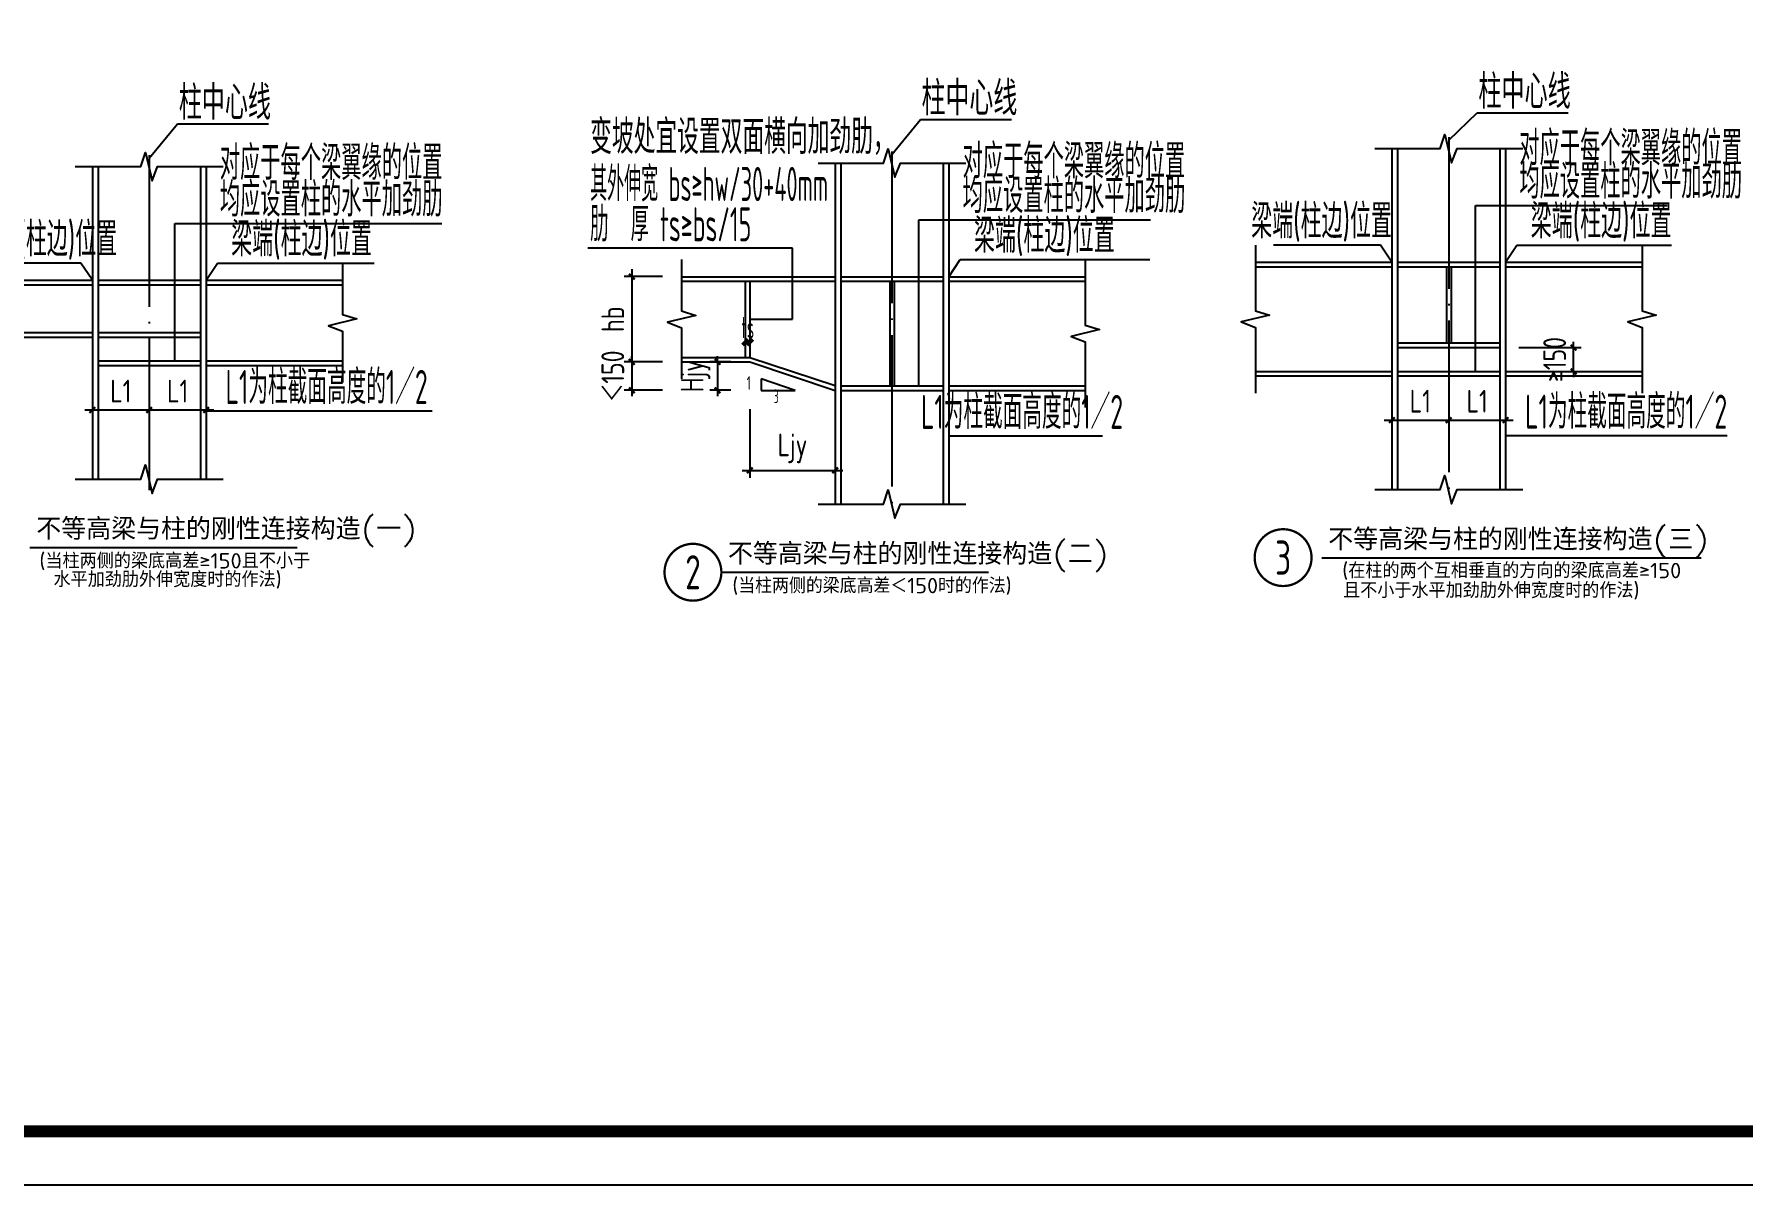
# Model space of a CAD drawing. Extents: x -89996 to 1006241, y -2176 to 440573.
# Drawn here: x 909306 to 931841, y 18824 to 34008 of the extents above; entities that cross this region are included whole.
import ezdxf
from ezdxf.enums import TextEntityAlignment as Align

# ---------------------------------------------------------------- set-up
doc = ezdxf.new("R2010")
doc.units = 0
doc.header["$LTSCALE"] = 1000
doc.header["$MEASUREMENT"] = 0
doc.linetypes.add('DOTE', pattern=[2.42, 2, -0.2, 0.02, -0.2])
for name, color, linetype in [('2001', 4, 'Continuous'), ('2002', 2, 'Continuous'), ('AXIS', 3, 'Continuous'), ('DOTE', 1, 'DOTE'), ('PUB_DIM', 3, 'Continuous'), ('PUB_TITLE', 4, 'Continuous'), ('TEXT', 7, 'Continuous'), ('THIN', 7, 'Continuous'), ('字符串标注', 253, 'Continuous')]:
    doc.layers.add(name, color=color, linetype=linetype)
doc.layers.add('尺寸标注', color=9, linetype='Continuous', lineweight=18)
doc.styles.add('HZ', font='txt.shx', dxfattribs={"width": 0.8, "bigfont": '000hztxt.shx'})
doc.styles.get("Standard").update_dxf_attribs({"font": 'gbenor.shx', "bigfont": 'gbcbig.shx'})
doc.styles.add('TSSD_Dimension', font='Tssdeng.shx', dxfattribs={"width": 0.8, "bigfont": 'hztxt.shx'})
doc.styles.add('TSSD_Norm', font='tssdeng.shx', dxfattribs={"bigfont": 'hztxt.shx'})
doc.styles.add('TSSD_Num', font='Tssdeng.shx', dxfattribs={"width": 0.7, "bigfont": 'hztxt.shx'})
doc.dimstyles.new('TSSD_20_100', dxfattribs={"dimtxt": 300, "dimasz": 75, "dimexe": 100, "dimexo": 250, "dimgap": 100, "dimtad": 1, "dimdec": 0, "dimlfac": 0.2, "dimzin": 0, "dimdsep": 46, "dimtxsty": 'TSSD_Dimension', "dimblk": 'ARCHTICK', "dimcen": 0, "dimdle": 100, "dimclrt": 7, "dimadec": 0, "dimazin": 0, "dimtfac": 1, "dimtdec": 0, "dimtix": 1, "dimtmove": 2, "dimatfit": 3, "dimfxl": 0, "dimtolj": 1, "dimtzin": 0, "dimarcsym": 0})

# ---------------------------------------------------------------- blocks, each defined once
blk = doc.blocks.new('_ArchTick')
at = {"color": 0, "linetype": 'ByBlock', "const_width": 0.4}
blk.add_lwpolyline([(-0.5, -0.5), (0.5, 0.5)], dxfattribs=at)
blk = doc.blocks.new('*D2594')
at = {"layer": 'AXIS', "color": 0, "lineweight": -2, "transparency": 16777216}
for p, q in [((928887, 29872), (929709, 29872)), ((929609, 29872), (929609, 29947)), ((929609, 29557), (929609, 29872)), ((928887, 29557), (929709, 29557)), ((929609, 29557), (929609, 29482))]:
    blk.add_line(p, q, dxfattribs=at)
at = {"layer": 'Defpoints', "color": 0, "transparency": 16777216}
for p in [(928637, 29872), (929609, 29872), (928637, 29557)]:
    blk.add_point(p, dxfattribs=at)
at = {"layer": 'AXIS', "color": 0, "lineweight": -2, "transparency": 16777216, "xscale": 75, "yscale": 75, "zscale": 75}
for p, rotation in [((929609, 29872), 270), ((929609, 29557), 90)]:
    blk.add_blockref('_ArchTick', p, dxfattribs=dict(at, rotation=rotation))
at = {"layer": 'AXIS', "color": 7, "transparency": 16777216, "insert": (929359, 29715), "char_height": 300, "attachment_point": 5, "rotation": 90, "style": 'TSSD_Dimension'}
blk.add_mtext('\\A1;≥150', dxfattribs=at)
blk = doc.blocks.new('*D2595')
at = {"layer": 'AXIS', "color": 0, "lineweight": -2, "transparency": 16777216}
for p, q in [((927962, 29247), (927962, 28815)), ((928712, 29247), (928712, 28815)), ((927862, 28915), (928812, 28915))]:
    blk.add_line(p, q, dxfattribs=at)
at = {"layer": 'Defpoints', "color": 0, "transparency": 16777216}
for p in [(927962, 29497), (928712, 29497), (928712, 28915)]:
    blk.add_point(p, dxfattribs=at)
at = {"layer": 'AXIS', "color": 0, "lineweight": -2, "transparency": 16777216, "xscale": 75, "yscale": 75, "zscale": 75, "rotation": 180}
blk.add_blockref('_ArchTick', (927962, 28915), dxfattribs=at)
at = {"layer": 'AXIS', "color": 0, "lineweight": -2, "transparency": 16777216, "xscale": 75, "yscale": 75, "zscale": 75}
blk.add_blockref('_ArchTick', (928712, 28915), dxfattribs=at)
at = {"layer": 'AXIS', "color": 7, "transparency": 16777216, "insert": (928337, 29165), "char_height": 300, "attachment_point": 5, "style": 'TSSD_Dimension'}
blk.add_mtext('\\A1;L1', dxfattribs=at)
blk = doc.blocks.new('*D2596')
at = {"layer": 'AXIS', "color": 0, "lineweight": -2, "transparency": 16777216}
for p, q in [((927212, 29247), (927212, 28815)), ((927962, 29247), (927962, 28815)), ((927112, 28915), (928062, 28915))]:
    blk.add_line(p, q, dxfattribs=at)
at = {"layer": 'Defpoints', "color": 0, "transparency": 16777216}
for p in [(927212, 29497), (927962, 29497), (927962, 28915)]:
    blk.add_point(p, dxfattribs=at)
at = {"layer": 'AXIS', "color": 0, "lineweight": -2, "transparency": 16777216, "xscale": 75, "yscale": 75, "zscale": 75, "rotation": 180}
blk.add_blockref('_ArchTick', (927212, 28915), dxfattribs=at)
at = {"layer": 'AXIS', "color": 0, "lineweight": -2, "transparency": 16777216, "xscale": 75, "yscale": 75, "zscale": 75}
blk.add_blockref('_ArchTick', (927962, 28915), dxfattribs=at)
at = {"layer": 'AXIS', "color": 7, "transparency": 16777216, "insert": (927587, 29165), "char_height": 300, "attachment_point": 5, "style": 'TSSD_Dimension'}
blk.add_mtext('\\A1;L1', dxfattribs=at)
blk = doc.blocks.new('*D2597')
at = {"layer": 'AXIS', "color": 0, "lineweight": -2, "transparency": 16777216}
for p, q in [((910073, 29386), (910073, 28948)), ((910823, 29386), (910823, 28948)), ((910923, 29048), (909973, 29048))]:
    blk.add_line(p, q, dxfattribs=at)
at = {"layer": 'Defpoints', "color": 0, "transparency": 16777216}
for p in [(910073, 29636), (910823, 29636), (910073, 29048)]:
    blk.add_point(p, dxfattribs=at)
at = {"layer": 'AXIS', "color": 0, "lineweight": -2, "transparency": 16777216, "xscale": 75, "yscale": 75, "zscale": 75, "rotation": 180}
blk.add_blockref('_ArchTick', (910073, 29048), dxfattribs=at)
at = {"layer": 'AXIS', "color": 0, "lineweight": -2, "transparency": 16777216, "xscale": 75, "yscale": 75, "zscale": 75}
blk.add_blockref('_ArchTick', (910823, 29048), dxfattribs=at)
at = {"layer": 'AXIS', "color": 7, "transparency": 16777216, "insert": (910448, 29298), "char_height": 300, "attachment_point": 5, "style": 'TSSD_Dimension'}
blk.add_mtext('\\A1;L1', dxfattribs=at)
blk = doc.blocks.new('*D2598')
at = {"layer": 'AXIS', "color": 0, "lineweight": -2, "transparency": 16777216}
for p, q in [((910823, 29386), (910823, 28948)), ((911573, 29386), (911573, 28948)), ((911673, 29048), (910723, 29048))]:
    blk.add_line(p, q, dxfattribs=at)
at = {"layer": 'Defpoints', "color": 0, "transparency": 16777216}
for p in [(910823, 29636), (911573, 29636), (910823, 29048)]:
    blk.add_point(p, dxfattribs=at)
at = {"layer": 'AXIS', "color": 0, "lineweight": -2, "transparency": 16777216, "xscale": 75, "yscale": 75, "zscale": 75, "rotation": 180}
blk.add_blockref('_ArchTick', (910823, 29048), dxfattribs=at)
at = {"layer": 'AXIS', "color": 0, "lineweight": -2, "transparency": 16777216, "xscale": 75, "yscale": 75, "zscale": 75}
blk.add_blockref('_ArchTick', (911573, 29048), dxfattribs=at)
at = {"layer": 'AXIS', "color": 7, "transparency": 16777216, "insert": (911198, 29298), "char_height": 300, "attachment_point": 5, "style": 'TSSD_Dimension'}
blk.add_mtext('\\A1;L1', dxfattribs=at)
blk = doc.blocks.new('*D2599')
at = {"layer": 'AXIS', "color": 0, "lineweight": -2, "transparency": 16777216}
for p, q in [((917187, 30908), (917187, 29583)), ((917594, 30808), (917087, 30808)), ((917594, 29683), (917087, 29683))]:
    blk.add_line(p, q, dxfattribs=at)
at = {"layer": 'Defpoints', "color": 0, "transparency": 16777216}
for p in [(917844, 30808), (917187, 29683), (917844, 29683)]:
    blk.add_point(p, dxfattribs=at)
at = {"layer": 'AXIS', "color": 0, "lineweight": -2, "transparency": 16777216, "xscale": 75, "yscale": 75, "zscale": 75}
for p, rotation in [((917187, 30808), 90), ((917187, 29683), 270)]:
    blk.add_blockref('_ArchTick', p, dxfattribs=dict(at, rotation=rotation))
at = {"layer": 'AXIS', "color": 7, "transparency": 16777216, "insert": (916937, 30245), "char_height": 300, "attachment_point": 5, "rotation": 90, "style": 'TSSD_Dimension'}
blk.add_mtext('\\A1;hb', dxfattribs=at)
blk = doc.blocks.new('*D2600')
at = {"layer": 'AXIS', "color": 0, "lineweight": -2, "transparency": 16777216}
for p, q in [((917187, 29683), (917187, 29758)), ((917594, 29683), (917087, 29683)), ((917187, 29683), (917187, 29308)), ((917594, 29308), (917087, 29308)), ((917187, 29308), (917187, 29233))]:
    blk.add_line(p, q, dxfattribs=at)
at = {"layer": 'Defpoints', "color": 0, "transparency": 16777216}
for p in [(917844, 29683), (917187, 29308), (917844, 29308)]:
    blk.add_point(p, dxfattribs=at)
at = {"layer": 'AXIS', "color": 0, "lineweight": -2, "transparency": 16777216, "xscale": 75, "yscale": 75, "zscale": 75}
for p, rotation in [((917187, 29683), 270), ((917187, 29308), 90)]:
    blk.add_blockref('_ArchTick', p, dxfattribs=dict(at, rotation=rotation))
at = {"layer": 'AXIS', "color": 7, "transparency": 16777216, "insert": (916937, 29495), "char_height": 300, "attachment_point": 5, "rotation": 90, "style": 'TSSD_Dimension'}
blk.add_mtext('\\A1;＜150', dxfattribs=at)
blk = doc.blocks.new('*D2601')
at = {"layer": 'AXIS', "color": 0, "lineweight": -2, "transparency": 16777216}
for p, q in [((918319, 29683), (918319, 29758)), ((918494, 29683), (918219, 29683)), ((918319, 29683), (918319, 29308)), ((918494, 29308), (918219, 29308)), ((918319, 29308), (918319, 29233))]:
    blk.add_line(p, q, dxfattribs=at)
at = {"layer": 'Defpoints', "color": 0, "transparency": 16777216}
for p in [(918744, 29683), (918319, 29308), (918744, 29308)]:
    blk.add_point(p, dxfattribs=at)
at = {"layer": 'AXIS', "color": 0, "lineweight": -2, "transparency": 16777216, "xscale": 75, "yscale": 75, "zscale": 75}
for p, rotation in [((918319, 29683), 270), ((918319, 29308), 90)]:
    blk.add_blockref('_ArchTick', p, dxfattribs=dict(at, rotation=rotation))
at = {"layer": 'AXIS', "color": 7, "transparency": 16777216, "insert": (918029, 29495), "char_height": 300, "attachment_point": 5, "rotation": 90, "style": 'TSSD_Dimension'}
blk.add_mtext('\\A1;Hjy', dxfattribs=at)
blk = doc.blocks.new('*D2602')
at = {"layer": 'AXIS', "color": 0, "lineweight": -2, "transparency": 16777216}
for p, q in [((918744, 29058), (918744, 28152)), ((919869, 29058), (919869, 28152)), ((918644, 28252), (919969, 28252))]:
    blk.add_line(p, q, dxfattribs=at)
at = {"layer": 'Defpoints', "color": 0, "transparency": 16777216}
for p in [(918744, 29308), (919869, 29308), (919869, 28252)]:
    blk.add_point(p, dxfattribs=at)
at = {"layer": 'AXIS', "color": 0, "lineweight": -2, "transparency": 16777216, "xscale": 75, "yscale": 75, "zscale": 75, "rotation": 180}
blk.add_blockref('_ArchTick', (918744, 28252), dxfattribs=at)
at = {"layer": 'AXIS', "color": 0, "lineweight": -2, "transparency": 16777216, "xscale": 75, "yscale": 75, "zscale": 75}
blk.add_blockref('_ArchTick', (919869, 28252), dxfattribs=at)
at = {"layer": 'AXIS', "color": 7, "transparency": 16777216, "insert": (919307, 28542), "char_height": 300, "attachment_point": 5, "style": 'TSSD_Dimension'}
blk.add_mtext('\\A1;Ljy', dxfattribs=at)
blk = doc.blocks.new('ts_idx1')
at = {"color": 0, "linetype": 'ByBlock', "lineweight": -2, "const_width": 0.04}
blk.add_lwpolyline([(-0.5, 0, 1), (0.5, 0, 1)], format="xyb", close=True, dxfattribs=at)
at = {"color": 0, "linetype": 'ByBlock', "lineweight": -2, "style": 'TSSD_Num', "width": 0.7}
blk.add_attdef('A', text='', height=0.6, dxfattribs=at).set_placement((0, 0), align=Align.MIDDLE_CENTER)

msp = doc.modelspace()

# ---------------------------------------------------------------- linework, layer by layer
at = {"layer": '2001', "color": 7}
for p, q in [((920971.68, 31557.51), (924030.47, 31557.51)), ((920971.68, 30807.51), (920971.68, 31557.51)), ((919306.68, 31182.51), (916606.68, 31182.51)), ((919306.68, 30245.01), (919306.68, 31182.51)), ((921369.18, 30807.51), (921519.18, 31032.51)), ((921519.18, 31032.51), (924021.83, 31032.51)), ((920971.68, 29367.51), (920971.68, 30807.51)), ((918744.18, 30245.01), (919306.68, 30245.01)), ((911572.82, 29035.7), (911647.82, 29035.7)), ((921369.18, 28707.51), (921444.18, 28707.51)), ((921444.18, 28707.51), (923394.18, 28707.51)), ((928712.11, 28710.07, -3274.5), (928787.11, 28710.07, -3274.5)), ((918369.18, 26907.51), (921894.18, 26907.51))]:
    msp.add_line(p, q, dxfattribs=at)
at = {"layer": '2001'}
for p, q in [((925412.11, 30997.5, -3274.5), (927212.11, 30997.5, -3274.5)), ((925412.11, 30937.5, -3274.5), (927212.11, 30937.5, -3274.5)), ((928712.11, 30997.5, -3274.5), (930512.11, 30997.5, -3274.5)), ((928712.11, 30937.5, -3274.5), (930512.11, 30937.5, -3274.5)), ((908722.82, 30760.7), (910072.82, 30760.7)), ((908722.82, 30700.7), (910072.82, 30700.7)), ((911572.82, 30760.7), (913372.82, 30760.7)), ((911572.82, 30700.7), (913372.82, 30700.7)), ((917844.18, 30807.51), (919869.18, 30807.51)), ((917844.18, 30747.51), (919869.18, 30747.51)), ((921369.18, 30807.51), (923169.18, 30807.51)), ((921369.18, 30747.51), (923169.18, 30747.51)), ((908722.82, 30070.7), (910072.82, 30070.7)), ((908722.82, 30010.7), (910072.82, 30010.7)), ((911572.82, 29695.7), (913372.82, 29695.7)), ((911572.82, 29635.7), (913372.82, 29635.7)), ((917844.18, 29742.51), (918744.18, 29742.51)), ((917844.18, 29682.51), (918744.18, 29682.51)), ((918744.18, 29742.51), (919869.18, 29373.51)), ((918744.18, 29682.51), (919869.18, 29307.51)), ((925412.11, 29557.5, -3274.5), (927212.11, 29557.5, -3274.5)), ((928712.11, 29557.5, -3274.5), (930512.11, 29557.5, -3274.5)), ((921369.18, 29367.51), (923169.18, 29367.51)), ((921369.18, 29307.51), (923169.18, 29307.51)), ((925412.11, 29497.5, -3274.5), (927212.11, 29497.5, -3274.5)), ((928712.11, 29497.5, -3274.5), (930512.11, 29497.5, -3274.5))]:
    msp.add_line(p, q, dxfattribs=at)
at = {"layer": '2001', "color": 3}
for p, q in [((918684.18, 30747.51), (918684.18, 29742.51)), ((918744.18, 30747.51), (918744.18, 29742.51))]:
    msp.add_line(p, q, dxfattribs=at)
at = {"layer": '2001', "color": 253}
for p, q in [((918894.18, 29457.51), (918894.18, 29307.51)), ((919344.18, 29307.51), (918894.18, 29457.51)), ((918894.18, 29307.51), (919344.18, 29307.51))]:
    msp.add_line(p, q, dxfattribs=at)
at = {"layer": '2001'}
for points in [[(920971.68, 30807.51), (920982.93, 30882.51), (920960.43, 30882.51)], [(921369.18, 30807.51), (921420.15, 30863.67), (921401.42, 30876.16)], [(918744.18, 30245.01), (918819.18, 30233.76), (918819.18, 30256.26)], [(920971.68, 29367.51), (920982.93, 29442.51), (920960.43, 29442.51)], [(911572.82, 29035.7), (911647.82, 29024.45), (911647.82, 29046.96)], [(921369.18, 28707.51), (921444.18, 28696.26), (921444.18, 28718.76)], [(928712.11, 28710.07, -3274.5), (928787.11, 28698.81, -3274.5), (928787.11, 28721.32, -3274.5)]]:
    msp.add_solid(points, dxfattribs=at)
at = {"layer": '2002'}
for p, q in [((927212.11, 32497.5, -3274.5), (927212.11, 27997.5, -3274.5)), ((927287.11, 32497.5, -3274.5), (927287.11, 27997.5, -3274.5)), ((928637.11, 32497.5, -3274.5), (928637.11, 27997.5, -3274.5)), ((928712.11, 32497.5, -3274.5), (928712.11, 27997.5, -3274.5)), ((910072.82, 32260.7), (910072.82, 28135.7)), ((910147.82, 32260.7), (910147.82, 28135.7)), ((911497.82, 32260.7), (911497.82, 28135.7)), ((911572.82, 32260.7), (911572.82, 28135.7)), ((919869.18, 32307.51), (919869.18, 27807.51)), ((919944.18, 32307.51), (919944.18, 27807.51)), ((921294.18, 32307.51), (921294.18, 27807.51)), ((921369.18, 32307.51), (921369.18, 27807.51))]:
    msp.add_line(p, q, dxfattribs=at)
at = {"layer": '2002', "color": 7}
for p, q in [((928314.62, 30997.5, -3274.5), (928314.62, 31747.5, -3274.5)), ((928314.62, 31747.5, -3274.5), (930842.11, 31747.5, -3274.5)), ((911160.32, 31510.7), (914680.18, 31510.7)), ((911160.32, 30760.7), (911160.32, 31510.7)), ((927062.11, 31222.5, -3274.5), (925652.11, 31222.5, -3274.5)), ((927212.11, 30997.5, -3274.5), (927062.11, 31222.5, -3274.5)), ((928712.11, 30997.5, -3274.5), (928862.11, 31222.5, -3274.5)), ((928862.11, 31222.5, -3274.5), (930900.7, 31222.5, -3274.5)), ((909922.82, 30985.7), (908512.82, 30985.7)), ((910072.82, 30760.7), (909922.82, 30985.7)), ((911572.82, 30760.7), (911722.82, 30985.7)), ((911722.82, 30985.7), (913787.84, 30985.7)), ((928314.62, 29932.5, -3274.5), (928314.62, 30997.5, -3274.5)), ((911160.32, 30070.7), (911160.32, 30760.7)), ((911160.32, 29695.7), (911160.32, 30070.7)), ((928314.62, 29557.5, -3274.5), (928314.62, 29932.5, -3274.5)), ((911647.82, 29035.7), (914553.91, 29035.7)), ((928787.11, 28710.07, -3274.5), (931635.74, 28710.07, -3274.5)), ((909247.82, 27235.7), (912772.82, 27235.7)), ((926286.81, 27097.5, -3274.5), (931291.68, 27097.5, -3274.5))]:
    msp.add_line(p, q, dxfattribs=at)
at = {"layer": '2002', "color": 3}
for p, q in [((927287.11, 30997.5, -3274.5), (928637.11, 30997.5, -3274.5)), ((927287.11, 30937.5, -3274.5), (928637.11, 30937.5, -3274.5)), ((927932.12, 30937.5, -3274.5), (927932.12, 29932.5, -3274.5)), ((927992.11, 30937.5, -3274.5), (927992.11, 29932.5, -3274.5)), ((910147.82, 30760.7), (911497.82, 30760.7)), ((910147.82, 30700.7), (911497.82, 30700.7)), ((919944.18, 30807.51), (921294.18, 30807.51)), ((919944.18, 30747.51), (921294.18, 30747.51)), ((920589.18, 30747.51), (920589.18, 29367.51)), ((920649.18, 30747.51), (920649.18, 29367.51)), ((910147.82, 30070.7), (911497.82, 30070.7)), ((910147.82, 30010.7), (911497.82, 30010.7)), ((927287.11, 29932.5, -3274.5), (928637.11, 29932.5, -3274.5)), ((927287.11, 29872.5, -3274.5), (928637.11, 29872.5, -3274.5)), ((910147.82, 29695.7), (911497.82, 29695.7)), ((910147.82, 29635.7), (911497.82, 29635.7)), ((927287.11, 29557.5, -3274.5), (928637.11, 29557.5, -3274.5)), ((919944.18, 29367.51), (921294.18, 29367.51)), ((919944.18, 29307.51), (921294.18, 29307.51)), ((927287.11, 29497.5, -3274.5), (928637.11, 29497.5, -3274.5))]:
    msp.add_line(p, q, dxfattribs=at)
at = {"layer": '2002'}
for points in [[(927212.11, 30997.5, -3274.5), (927179.87, 31066.14, -3274.5), (927161.15, 31053.66, -3274.5)], [(928314.62, 30997.5, -3274.5), (928325.87, 31072.5, -3274.5), (928303.36, 31072.5, -3274.5)], [(928712.11, 30997.5, -3274.5), (928763.08, 31053.66, -3274.5), (928744.36, 31066.14, -3274.5)], [(910072.82, 30760.7), (910040.57, 30829.35), (910021.85, 30816.87)], [(911160.32, 30760.7), (911171.57, 30835.7), (911149.07, 30835.7)], [(911572.82, 30760.7), (911623.78, 30816.87), (911605.06, 30829.35)], [(911160.32, 30070.7), (911171.57, 30145.7), (911149.07, 30145.7)], [(928314.62, 29932.5, -3274.5), (928325.87, 30007.5, -3274.5), (928303.36, 30007.5, -3274.5)], [(911160.32, 29695.7), (911171.57, 29770.7), (911149.07, 29770.7)], [(928314.62, 29557.5, -3274.5), (928325.87, 29632.5, -3274.5), (928303.36, 29632.5, -3274.5)]]:
    msp.add_solid(points, dxfattribs=at)
at = {"layer": 'DOTE'}
for p, q in [((920619.18, 32457.51), (920619.18, 27657.51)), ((927962.11, 32647.5, -3274.5), (927962.11, 27847.5, -3274.5)), ((910822.82, 32410.7), (910822.82, 27985.7))]:
    msp.add_line(p, q, dxfattribs=at)
at = {"layer": 'PUB_DIM', "elevation": -3274.5}
for points in [[(926987.11, 32497.5), (927212.11, 32497.5), (927851.11, 32497.5), (927911.11, 32685), (927999.85, 32310.47), (928073.11, 32497.5), (928712.11, 32497.5), (928937.11, 32497.5)], [(925412.11, 31222.5), (925412.11, 30997.5), (925412.11, 30358.5), (925599.61, 30298.5), (925225.08, 30209.76), (925412.11, 30136.5), (925412.11, 29497.5), (925412.11, 29272.5)], [(930512.11, 31222.5), (930512.11, 30997.5), (930512.11, 30358.5), (930699.61, 30298.5), (930325.08, 30209.76), (930512.11, 30136.5), (930512.11, 29497.5), (930512.11, 29272.5)], [(926987.11, 27997.5), (927212.11, 27997.5), (927851.11, 27997.5), (927911.11, 28185), (927999.85, 27810.47), (928073.11, 27997.5), (928712.11, 27997.5), (928937.11, 27997.5)]]:
    msp.add_lwpolyline(points, dxfattribs=at)
at = {"layer": 'PUB_DIM'}
for points in [[(919644.18, 32307.51), (919869.18, 32307.51), (920508.18, 32307.51), (920568.18, 32495.01), (920656.92, 32120.48), (920730.18, 32307.51), (921369.18, 32307.51), (921594.18, 32307.51)], [(909847.82, 32260.7), (910072.82, 32260.7), (910711.82, 32260.7), (910771.82, 32448.2), (910860.55, 32073.67), (910933.82, 32260.7), (911572.82, 32260.7), (911797.82, 32260.7)], [(913372.82, 30985.7), (913372.82, 30760.7), (913372.82, 30309.2), (913560.32, 30249.2), (913185.79, 30160.47), (913372.82, 30087.2), (913372.82, 29635.7), (913372.82, 29410.7)], [(917844.18, 31032.51), (917844.18, 30807.51), (917844.18, 30356.01), (918031.68, 30296.01), (917657.15, 30207.27), (917844.18, 30134.01), (917844.18, 29682.51), (917844.18, 29457.51)], [(923169.18, 31032.51), (923169.18, 30807.51), (923169.18, 30168.51), (923356.68, 30108.51), (922982.15, 30019.77), (923169.18, 29946.51), (923169.18, 29307.51), (923169.18, 29082.51)], [(909847.82, 28135.7), (910072.82, 28135.7), (910711.82, 28135.7), (910771.82, 28323.2), (910860.55, 27948.67), (910933.82, 28135.7), (911572.82, 28135.7), (911797.82, 28135.7)], [(919644.18, 27807.51), (919869.18, 27807.51), (920508.18, 27807.51), (920568.18, 27995.01), (920656.92, 27620.48), (920730.18, 27807.51), (921369.18, 27807.51), (921594.18, 27807.51)]]:
    msp.add_lwpolyline(points, dxfattribs=at)
at = {"layer": 'PUB_TITLE'}
msp.add_lwpolyline([(897449.45, 18823.61), (986549.45, 18823.61), (986549.45, 81823.61), (897449.45, 81823.61)], close=True, dxfattribs=at)
at = {"layer": 'PUB_TITLE', "const_width": 159.09}
msp.add_lwpolyline([(899747.43, 19530.68), (899747.43, 80409.47), (985135.31, 80409.47), (985135.31, 19530.68)], close=True, dxfattribs=at)
at = {"layer": '字符串标注'}
for p, q in [((927962.11, 32610, -3274.5), (928337.11, 32971.14, -3274.5)), ((928337.11, 32971.14, -3274.5), (929537.11, 32971.14, -3274.5)), ((910822.82, 32373.2), (911197.82, 32826.6)), ((911197.82, 32826.6), (912397.82, 32826.6)), ((920619.18, 32420.01), (920994.18, 32883.88)), ((920994.18, 32883.88), (922194.18, 32883.88))]:
    msp.add_line(p, q, dxfattribs=at)
at = {"layer": '尺寸标注'}
for p, q in [((918684.18, 29943.51), (918684.18, 30093.51)), ((918744.18, 29943.51), (918744.18, 30093.51)), ((918684.18, 29943.51), (918744.18, 29943.51))]:
    msp.add_line(p, q, dxfattribs=at)
at = {"layer": '尺寸标注', "const_width": 50.62}
for points in [[(918646.68, 29906.01), (918721.68, 29981.01)], [(918706.68, 29906.01), (918781.68, 29981.01)]]:
    msp.add_lwpolyline(points, dxfattribs=at)

# ---------------------------------------------------------------- block references
at = {"layer": 'THIN'}
ref = msp.add_blockref('ts_idx1', (917994.18, 26907.51), dxfattribs=dict(at, xscale=749.9999850000006, yscale=749.9999850000006, zscale=749.9999850000006))
ref.add_attrib('1', '2', dxfattribs={"height": 450, "style": 'TSSD_Num', "width": 0.7}).set_placement((917994.18, 26907.51), align=Align.MIDDLE_CENTER)
ref = msp.add_blockref('ts_idx1', (925777.65, 27100.28, -3274.5), dxfattribs=dict(at, xscale=749.9999850000006, yscale=749.9999850000006, zscale=749.9999850000006))
ref.add_attrib('1', '3', dxfattribs={"height": 450, "style": 'TSSD_Num', "width": 0.7}).set_placement((925777.65, 27100.28, -3274.5), align=Align.MIDDLE_CENTER)

# ---------------------------------------------------------------- texts
at = {"linetype": 'ByBlock', "width": 0.608956}
msp.add_text('ts', height=281.25, dxfattribs=at).set_placement((918633.91, 29996.01), (918801.75, 29996.01), align=Align.FIT)
at = {"layer": '2001', "color": 253}
for s, width, p, p2 in [('1', 1.040828, (918703.09, 29314.55), (918757.73, 29314.55)), ('3', 0.737526, (919059.18, 29138.39), (919124.61, 29138.39))]:
    msp.add_text(s, height=180, dxfattribs=dict(at, width=width)).set_placement(p, p2, align=Align.FIT)
at = {"layer": '2001', "color": 7}
for s, height, style, width, p, p2 in [('不等高梁与柱的刚性连接构造(二)', 284.4844, 'HZ', 1.210616, (918455.43, 27007.49), (923475.74, 27007.49)), ('(当柱两侧的梁底高差＜150时的作法)', 203.2031, 'TSSD_Norm', 1.068977, (918513.08, 26629.64), (922197.45, 26629.64))]:
    msp.add_text(s, height=height, dxfattribs=dict(at, style=style, width=width)).set_placement(p, p2, align=Align.FIT)
at = {"layer": '2002', "color": 7}
for s, height, style, width, p, p2 in [('不等高梁与柱的刚性连接构造(一)', 284.4844, 'HZ', 1.210616, (909334.07, 27335.68), (914354.38, 27335.68)), ('不等高梁与柱的刚性连接构造(三)', 284.4844, 'HZ', 1.210616, (926373.06, 27197.47, -3274.5), (931393.37, 27197.47, -3274.5)), ('(当柱两侧的梁底高差≥150且不小于', 203.2031, 'TSSD_Norm', 1.059549, (909373.37, 26956.58), (912945.25, 26956.58)), ('(在柱的两个互相垂直的方向的梁底高差≥150', 203.2031, 'TSSD_Norm', 1.075526, (926556.81, 26828.18, -3274.5), (931028.69, 26828.18, -3274.5)), ('水平加劲肋外伸宽度时的作法)', 203.2031, 'TSSD_Norm', 1.116092, (909560.87, 26711.17), (912570.25, 26711.17)), ('且不小于水平加劲肋外伸宽度时的作法)', 203.2031, 'TSSD_Norm', 1.114048, (926569.24, 26567.17, -3274.5), (930478.62, 26567.17, -3274.5))]:
    msp.add_text(s, height=height, dxfattribs=dict(at, style=style, width=width)).set_placement(p, p2, align=Align.FIT)
at = {"layer": 'TEXT', "ltscale": 1000, "style": 'TSSD_Dimension'}
for s, width, p, p2 in [('柱中心线', 0.691726, (911212.82, 32879.1), (912428.51, 32879.1)), ('柱中心线', 0.718005, (921009.18, 32936.38), (922271.06, 32936.38)), ('柱中心线', 0.693726, (928352.12, 33023.64, -3274.5), (929571.33, 33023.64, -3274.5)), ('变坡处宜设置双面横向加劲肋，', 0.664405, (916638.18, 32427.43), (920654.43, 32427.43)), ('对应于每个梁翼缘的位置', 0.597458, (928893.62, 32278.57, -3274.5), (931829.86, 32278.57, -3274.5)), ('对应于每个梁翼缘的位置', 0.597459, (911754.32, 32085.06), (914690.57, 32085.06)), ('对应于每个梁翼缘的位置', 0.597459, (921550.68, 32106.37), (924486.93, 32106.37)), ('其外伸宽 bs≥hw/30+40mm', 0.446632, (916638.18, 31805.47), (919776.63, 31805.47)), ('均应设置柱的水平加劲肋', 0.598753, (928893.62, 31838.55, -3274.5), (931829.86, 31838.55, -3274.5)), ('均应设置柱的水平加劲肋', 0.598754, (911754.32, 31601.75), (914690.57, 31601.75)), ('均应设置柱的水平加劲肋', 0.598754, (921550.68, 31648.56), (924486.93, 31648.56)), ('梁端(柱边)位置', 0.589439, (925357.21, 31313.55, -3274.5), (927213.46, 31313.55, -3274.5)), ('梁端(柱边)位置', 0.589439, (929043.62, 31313.55, -3274.5), (930899.87, 31313.55, -3274.5)), ('梁端(柱边)位置', 0.589439, (908544.32, 31076.75), (910400.57, 31076.75)), ('梁端(柱边)位置', 0.589439, (911904.32, 31076.75), (913760.57, 31076.75)), ('肋  厚 ts≥bs/15', 0.483661, (916638.18, 31273.56), (918764.43, 31273.56)), ('梁端(柱边)位置', 0.589439, (921700.68, 31123.56), (923556.93, 31123.56)), ('L1为柱截面高度的1／2', 0.56845, (911829.32, 29126.75), (914495.57, 29126.75)), ('L1为柱截面高度的1／2', 0.56845, (921000.67, 28798.56), (923666.92, 28798.56)), ('L1为柱截面高度的1／2', 0.56845, (928968.62, 28801.11, -3274.5), (931634.86, 28801.11, -3274.5))]:
    msp.add_text(s, height=450, dxfattribs=dict(at, width=width)).set_placement(p, p2, align=Align.FIT)

# ---------------------------------------------------------------- dimensions: what is measured, and where the dimension line sits
at = {"layer": 'AXIS'}
for base, p1, p2, text, picture, middle in [((917186.61, 29682.51), (917844.18, 30807.51), (917844.18, 29682.51), 'hb', '*D2599', (916936.61, 30245.01)), ((929608.7, 29872.5, -3274.5), (928637.11, 29557.5, -3274.5), (928637.11, 29872.5, -3274.5), '≥150', '*D2594', (929358.7, 29715, -3274.5)), ((917186.61, 29307.51), (917844.18, 29682.51), (917844.18, 29307.51), '＜150', '*D2600', (916936.61, 29495.01)), ((918319.02, 29307.51), (918744.18, 29682.51), (918744.18, 29307.51), 'Hjy', '*D2601', (918028.63, 29495.01))]:
    dim = msp.add_linear_dim(base=base, p1=p1, p2=p2, angle=90, text=text, dimstyle='TSSD_20_100', dxfattribs=at)
    dim.commit()
    dim.dimension.update_dxf_attribs({"geometry": picture, "text_midpoint": middle})
for base, p1, p2, text, picture, middle in [((910072.82, 29048.42), (910822.82, 29635.7), (910072.82, 29635.7), 'L1', '*D2597', (910447.82, 29298.42)), ((910822.82, 29048.42), (911572.82, 29635.7), (910822.82, 29635.7), 'L1', '*D2598', (911197.82, 29298.42)), ((919869.18, 28251.93), (918744.18, 29307.51), (919869.18, 29307.51), 'Ljy', '*D2602', (919306.68, 28542.31)), ((927962.11, 28915.48, -3274.5), (927212.11, 29497.5, -3274.5), (927962.11, 29497.5, -3274.5), 'L1', '*D2596', (927587.11, 29165.48, -3274.5)), ((928712.11, 28915.48, -3274.5), (927962.11, 29497.5, -3274.5), (928712.11, 29497.5, -3274.5), 'L1', '*D2595', (928337.11, 29165.48, -3274.5))]:
    dim = msp.add_linear_dim(base=base, p1=p1, p2=p2, text=text, dimstyle='TSSD_20_100', dxfattribs=at)
    dim.commit()
    dim.dimension.update_dxf_attribs({"geometry": picture, "text_midpoint": middle})

doc.saveas('drawing.dxf')
